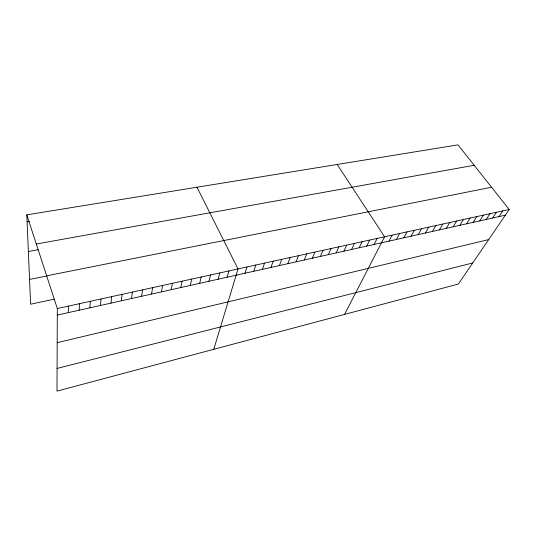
<?xml version="1.0" encoding="UTF-8"?>
<svg xmlns="http://www.w3.org/2000/svg" width="536" height="536" viewBox="0 0 536 536"><rect width="100%" height="100%" fill="white"/><g stroke="black" fill="none" stroke-linecap="round" stroke-linejoin="round"><path stroke-width="0.8" d="M26.8 214.842L57.325 308.548L56.983 391.133L458.381 284.026L509.2 209.489L458.005 144.867L26.8 214.842L30.612 304.214L54.089 299.202M68.306 312.629L68.461 306.11M79.174 310.21L79.455 303.698M89.907 307.811L90.309 301.319M100.507 305.453L101.023 298.967M110.972 303.115L111.602 296.649M121.31 300.81L122.054 294.358M131.521 298.532L132.379 292.1M141.611 296.287L142.569 289.862M151.574 294.063L152.639 287.658M161.423 291.865L162.589 285.474M171.151 289.695L172.418 283.323M180.766 287.551L182.126 281.192M190.26 285.433L191.714 279.089M199.647 283.343L201.194 277.012M208.926 281.273L210.561 274.955M218.098 279.229L219.82 272.925M227.164 277.206L228.973 270.921M213.777 349.298L238.018 268.938L196.98 187.225M244.986 273.233L246.955 266.982M253.742 271.283L255.793 265.039M262.399 269.347L264.529 263.129M270.961 267.437L273.166 261.233M279.43 265.555L281.708 259.364M287.805 263.685L290.15 257.508M296.086 261.836L298.505 255.679M304.274 260.014L306.76 253.87M312.374 258.205L314.927 252.081M320.387 256.416L323.007 250.305M328.313 254.654L331 248.557M336.152 252.905L338.899 246.821M343.911 251.176L346.718 245.106M351.589 249.461L354.45 243.411M359.18 247.766L362.108 241.736M366.698 246.091L369.679 240.074M374.135 244.436L377.17 238.433M344.548 314.398L384.58 236.811L337.204 164.472M388.995 241.12L392.138 235.15M396.419 239.465L399.608 233.515M403.762 237.83L407.005 231.894M411.032 236.209L414.321 230.286M418.221 234.601L421.564 228.698M425.336 233.019L428.726 227.13M432.385 231.445L435.822 225.576M439.353 229.89L442.837 224.041M446.253 228.349L449.778 222.514M453.081 226.829L456.652 221.006M459.841 225.321L463.459 219.519M466.534 223.827L470.193 218.038M473.161 222.353L476.859 216.578M479.72 220.892L483.452 215.13M486.219 219.438L489.984 213.703M492.644 218.005L496.457 212.283M499.016 216.584L502.862 210.883M57.077 368.426L472.752 262.955M57.184 342.692L488.665 239.605M57.298 315.088L505.321 215.184M57.325 308.548L509.2 209.489M46.666 275.819L491.572 187.238M29.554 279.424L46.659 276.013M28.361 251.531L38.183 249.729M36.301 244.014L474.179 165.282M27.102 221.837L29.473 221.442"/></g></svg>
